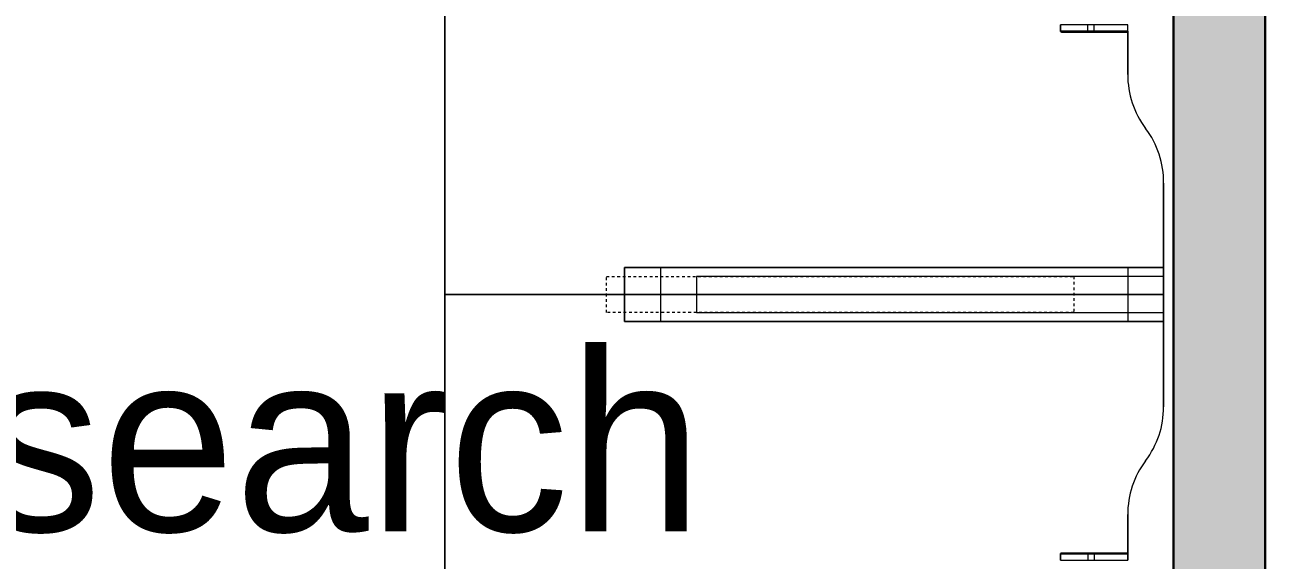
# Model space of a CAD drawing. Header units: millimetres. Extents: x 155927 to 326028, y -36033 to 97293.
# Drawn here: x 168036 to 169416, y 24607 to 25203 of the extents above; entities that cross this region are included whole.
import ezdxf

# ---------------------------------------------------------------- set-up
doc = ezdxf.new("R2010")
doc.units = ezdxf.units.MM
doc.header["$MEASUREMENT"] = 0
doc.linetypes.add('Dash', pattern=[6, 3, -3])
for name, color, linetype, lineweight in [('A-AREA-IDEN', 7, 'CONTINUOUS', 9), ('A-WALL-PATT', 7, 'CONTINUOUS', 9), ('I-FURN', 8, 'CONTINUOUS', 9), ('I-FURN-HDLN', 8, 'Dash', 9), ('I-WALL', 7, 'CONTINUOUS', 9)]:
    doc.layers.add(name, color=color, linetype=linetype, lineweight=lineweight)
doc.styles.add('Century Gothic', font='GOTHIC.TTF', dxfattribs={"height": 200})

msp = doc.modelspace()

# ---------------------------------------------------------------- hatches: boundary and pattern name
at = {"layer": 'A-WALL-PATT'}
msp.add_hatch(color=256, dxfattribs=at).paths.add_polyline_path([(169314.4, 20759.6), (169416.4, 20759.6), (169416.4, 26325.6), (169314.4, 26325.6), (169314.4, 20839.8)], flags=0)

# ---------------------------------------------------------------- linework, layer by layer
at = {"layer": 'I-FURN'}
for p, q in [((168503.4, 26302.8), (168503.4, 24902.8)), ((168503.4, 24902.8), (168503.4, 26302.8)), ((169188.6, 25203), (169188.6, 25196)), ((169188.8, 25203), (169188.6, 25203)), ((169188.6, 25203), (169188.6, 25196)), ((169188.6, 25203), (169188.6, 25196)), ((169188.8, 25196), (169188.6, 25196)), ((169188.8, 25196), (169188.8, 25203)), ((169219.1, 25203), (169188.8, 25203)), ((169219.1, 25196), (169188.8, 25196)), ((169189, 25195.2), (169189, 25195.3)), ((169189.6, 25195), (169219.9, 25195)), ((169189.6, 25195), (169219.9, 25195)), ((169219.1, 25196), (169219.1, 25203)), ((169226, 25203), (169219.1, 25203)), ((169226, 25196), (169219.1, 25196)), ((169258.5, 25195), (169219.9, 25195)), ((169219.9, 25195), (169225.4, 25195)), ((169225.4, 25195), (169262.5, 25195)), ((169226, 25196), (169226, 25203)), ((169263.4, 25203), (169226, 25203)), ((169263.4, 25196), (169226, 25196)), ((169258.5, 25196), (169258.5, 25195)), ((169262.5, 25195), (169258.5, 25195)), ((169262.5, 25195), (169262.5, 25195)), ((169263.4, 25196), (169263.4, 25203)), ((169263.4, 25147.8), (169263.4, 25196)), ((169263.4, 25196), (169263.4, 25147.8)), ((169263.5, 25196), (169263.5, 25203)), ((169303.4, 24902.8), (169303.4, 25026.7)), ((169303.4, 25026.7), (169303.4, 24902.8)), ((168703.4, 24932.8), (169303.4, 24932.8)), ((168743.4, 24932.8), (168703.4, 24932.8)), ((168703.4, 24932.8), (168703.4, 24872.8)), ((168703.4, 24872.8), (168703.4, 24932.8)), ((169263.4, 24932.8), (168743.4, 24932.8)), ((168743.4, 24932.8), (168743.4, 24872.8)), ((168743.4, 24932.8), (168743.4, 24872.8)), ((169303.4, 24932.8), (169263.4, 24932.8)), ((169263.4, 24932.8), (169263.4, 24872.8)), ((169263.4, 24932.8), (169263.4, 24922.8)), ((169303.4, 24932.8), (169303.4, 24922.8)), ((169303.4, 24932.8), (169303.4, 24872.8)), ((168783.4, 24922.8), (168783.4, 24882.8)), ((169303.4, 24922.8), (168783.4, 24922.8)), ((169303.4, 24882.8), (169303.4, 24922.8)), ((169303.4, 24902.8), (168503.4, 24902.8)), ((168503.4, 24902.8), (168503.4, 23502.8)), ((168503.4, 23502.8), (168503.4, 24902.8)), ((168503.4, 24902.8), (169303.4, 24902.8)), ((168503.4, 24902.8), (169303.4, 24902.8)), ((169303.4, 24902.8), (168503.4, 24902.8)), ((169303.4, 24777.8), (169303.4, 24902.8)), ((169303.4, 24902.8), (169303.4, 24777.8)), ((168783.4, 24882.8), (169303.4, 24882.8)), ((169263.4, 24882.8), (169263.4, 24872.8)), ((169303.4, 24882.8), (169303.4, 24872.8)), ((168703.4, 24872.8), (168743.4, 24872.8)), ((169303.4, 24872.8), (168703.4, 24872.8)), ((168743.4, 24872.8), (169263.4, 24872.8)), ((169263.4, 24872.8), (169303.4, 24872.8)), ((169263.4, 24614.1), (169263.4, 24657.8)), ((169263.4, 24657.8), (169263.4, 24614.1)), ((169188.9, 24614.9), (169189, 24614.9)), ((169219.9, 24615.1), (169189.6, 24615.1)), ((169219.9, 24615.1), (169189.6, 24615.1)), ((169219.9, 24615.1), (169258.5, 24615.1)), ((169225.4, 24615.1), (169219.9, 24615.1)), ((169262.5, 24615.1), (169225.4, 24615.1)), ((169258.5, 24615.1), (169258.5, 24614.1)), ((169258.5, 24615.1), (169262.5, 24615.1)), ((169188.6, 24614.1), (169188.6, 24607.1)), ((169188.6, 24614.1), (169188.8, 24614.1)), ((169188.6, 24614.1), (169188.6, 24607.1)), ((169188.6, 24607.1), (169188.6, 24614.1)), ((169188.6, 24607.1), (169188.8, 24607.1)), ((169188.8, 24614.1), (169219.1, 24614.1)), ((169188.8, 24614.1), (169188.8, 24607.1)), ((169188.8, 24607.1), (169219.1, 24607.1)), ((169219.1, 24614.1), (169226, 24614.1)), ((169219.1, 24614.1), (169219.1, 24607.1)), ((169219.1, 24607.1), (169226, 24607.1)), ((169226, 24614.1), (169263.4, 24614.1)), ((169226, 24614.1), (169226, 24607.1)), ((169226, 24607.1), (169263.4, 24607.1)), ((169263.4, 24614.1), (169263.4, 24607.1)), ((169263.5, 24607.1), (169263.5, 24614.1))]:
    msp.add_line(p, q, dxfattribs=at)
at = {"layer": 'I-FURN', "flags": 128}
for points in [[(169188.8, 25195.5), (169188.7, 25195.5), (169188.7, 25195.6), (169188.7, 25195.6), (169188.7, 25195.6), (169188.7, 25195.7), (169188.7, 25195.7), (169188.6, 25195.8), (169188.6, 25195.8), (169188.6, 25195.8), (169188.6, 25195.9), (169188.6, 25195.9), (169188.6, 25196), (169188.6, 25196), (169188.6, 25196)], [(169219.9, 25195), (169220, 25195), (169220.1, 25195), (169220.2, 25195), (169220.3, 25195), (169220.4, 25195), (169220.5, 25195), (169220.7, 25195), (169220.8, 25195), (169220.9, 25195), (169221, 25195), (169221.2, 25195), (169221.3, 25195), (169221.5, 25195), (169221.6, 25195), (169221.8, 25195), (169221.9, 25195), (169222.1, 25195), (169222.2, 25195), (169222.4, 25195), (169222.5, 25195), (169222.7, 25195), (169222.8, 25195), (169223, 25195), (169223.2, 25195), (169223.3, 25195), (169223.5, 25195), (169223.6, 25195), (169223.8, 25195), (169224, 25195), (169224.1, 25195), (169224.3, 25195), (169224.4, 25195), (169224.6, 25195), (169224.7, 25195), (169224.9, 25195), (169225, 25195), (169225.2, 25195), (169225.3, 25195), (169225.4, 25195)], [(169225.4, 25195), (169228.2, 25195), (169230.9, 25195), (169233.5, 25195), (169236, 25195), (169238.5, 25195), (169240.8, 25195), (169243, 25195), (169245.2, 25195), (169247.2, 25195), (169249.1, 25195), (169250.9, 25195), (169252.5, 25195), (169254.1, 25195), (169255.5, 25195), (169256.8, 25195), (169258, 25195), (169259, 25195), (169259.9, 25195), (169260.7, 25195), (169261.4, 25195), (169261.9, 25195), (169262.3, 25195), (169262.5, 25195)], [(169262.5, 25195), (169262.5, 25195), (169262.4, 25195), (169262.4, 25195), (169262.4, 25195), (169262.4, 25195), (169262.3, 25195), (169262.3, 25195), (169262.3, 25195), (169262.2, 25195), (169262.1, 25195), (169262.1, 25195), (169262, 25195), (169261.9, 25195), (169261.8, 25195), (169261.8, 25195), (169261.7, 25195), (169261.6, 25195), (169261.5, 25195), (169261.4, 25195), (169261.2, 25195), (169261.1, 25195), (169261, 25195), (169260.9, 25195), (169260.8, 25195), (169260.6, 25195), (169260.5, 25195), (169260.3, 25195), (169260.2, 25195), (169260.1, 25195), (169259.9, 25195), (169259.8, 25195), (169259.6, 25195), (169259.5, 25195), (169259.3, 25195), (169259.1, 25195), (169259, 25195), (169258.8, 25195), (169258.7, 25195), (169258.5, 25195), (169258.5, 25195)], [(169263.5, 25196), (169263.5, 25196), (169263.5, 25195.9), (169263.5, 25195.9), (169263.4, 25195.9), (169263.4, 25195.8), (169263.4, 25195.8), (169263.4, 25195.7), (169263.4, 25195.7), (169263.4, 25195.7), (169263.4, 25195.6), (169263.4, 25195.6), (169263.3, 25195.5), (169263.3, 25195.5), (169263.3, 25195.5), (169263.3, 25195.4), (169263.3, 25195.4), (169263.2, 25195.4), (169263.2, 25195.4), (169263.2, 25195.3), (169263.2, 25195.3), (169263.1, 25195.3), (169263.1, 25195.2), (169263.1, 25195.2), (169263, 25195.2), (169263, 25195.2), (169263, 25195.1), (169262.9, 25195.1), (169262.9, 25195.1), (169262.9, 25195.1), (169262.8, 25195.1), (169262.8, 25195.1), (169262.7, 25195.1), (169262.7, 25195), (169262.7, 25195), (169262.6, 25195), (169262.6, 25195), (169262.5, 25195), (169262.5, 25195), (169262.5, 25195), (169262.5, 25195)], [(169188.6, 24614.1), (169188.6, 24614.2), (169188.6, 24614.2), (169188.6, 24614.3), (169188.6, 24614.3), (169188.6, 24614.3), (169188.6, 24614.4), (169188.7, 24614.4), (169188.7, 24614.4), (169188.7, 24614.5), (169188.7, 24614.5), (169188.7, 24614.6), (169188.7, 24614.6), (169188.7, 24614.6)], [(169225.4, 24615.1), (169225.3, 24615.1), (169225.2, 24615.1), (169225, 24615.1), (169224.9, 24615.1), (169224.7, 24615.1), (169224.6, 24615.1), (169224.4, 24615.1), (169224.3, 24615.1), (169224.1, 24615.1), (169224, 24615.1), (169223.8, 24615.1), (169223.6, 24615.1), (169223.5, 24615.1), (169223.3, 24615.1), (169223.2, 24615.1), (169223, 24615.1), (169222.8, 24615.1), (169222.7, 24615.1), (169222.5, 24615.1), (169222.4, 24615.1), (169222.2, 24615.1), (169222.1, 24615.1), (169221.9, 24615.1), (169221.8, 24615.1), (169221.6, 24615.1), (169221.5, 24615.1), (169221.3, 24615.1), (169221.2, 24615.1), (169221, 24615.1), (169220.9, 24615.1), (169220.8, 24615.1), (169220.7, 24615.1), (169220.5, 24615.1), (169220.4, 24615.1), (169220.3, 24615.1), (169220.2, 24615.1), (169220.1, 24615.1), (169220, 24615.1), (169219.9, 24615.1)], [(169262.5, 24615.1), (169262.2, 24615.1), (169261.8, 24615.1), (169261.2, 24615.1), (169260.5, 24615.1), (169259.7, 24615.1), (169258.8, 24615.1), (169257.7, 24615.1), (169256.5, 24615.1), (169255.1, 24615.1), (169253.7, 24615.1), (169252.1, 24615.1), (169250.4, 24615.1), (169248.6, 24615.1), (169246.6, 24615.1), (169244.6, 24615.1), (169242.4, 24615.1), (169240.2, 24615.1), (169237.8, 24615.1), (169235.4, 24615.1), (169232.8, 24615.1), (169230.2, 24615.1), (169227.5, 24615.1), (169225.4, 24615.1)], [(169258.5, 24615.1), (169258.6, 24615.1), (169258.8, 24615.1), (169258.9, 24615.1), (169259.1, 24615.1), (169259.3, 24615.1), (169259.4, 24615.1), (169259.6, 24615.1), (169259.7, 24615.1), (169259.9, 24615.1), (169260, 24615.1), (169260.2, 24615.1), (169260.3, 24615.1), (169260.4, 24615.1), (169260.6, 24615.1), (169260.7, 24615.1), (169260.8, 24615.1), (169261, 24615.1), (169261.1, 24615.1), (169261.2, 24615.1), (169261.3, 24615.1), (169261.4, 24615.1), (169261.5, 24615.1), (169261.6, 24615.1), (169261.7, 24615.1), (169261.8, 24615.1), (169261.9, 24615.1), (169262, 24615.1), (169262.1, 24615.1), (169262.1, 24615.1), (169262.2, 24615.1), (169262.2, 24615.1), (169262.3, 24615.1), (169262.3, 24615.1), (169262.4, 24615.1), (169262.4, 24615.1), (169262.4, 24615.1), (169262.4, 24615.1), (169262.5, 24615.1), (169262.5, 24615.1)], [(169262.5, 24615.1), (169262.5, 24615.1), (169262.5, 24615.1), (169262.6, 24615.1), (169262.6, 24615.1), (169262.7, 24615.1), (169262.7, 24615.1), (169262.7, 24615.1), (169262.8, 24615.1), (169262.8, 24615.1), (169262.8, 24615.1), (169262.9, 24615), (169262.9, 24615), (169263, 24615), (169263, 24615), (169263, 24615), (169263.1, 24614.9), (169263.1, 24614.9), (169263.1, 24614.9), (169263.1, 24614.9), (169263.2, 24614.8), (169263.2, 24614.8), (169263.2, 24614.8), (169263.3, 24614.7), (169263.3, 24614.7), (169263.3, 24614.7), (169263.3, 24614.6), (169263.3, 24614.6), (169263.4, 24614.6), (169263.4, 24614.5), (169263.4, 24614.5), (169263.4, 24614.5), (169263.4, 24614.4), (169263.4, 24614.4), (169263.4, 24614.3), (169263.4, 24614.3), (169263.4, 24614.3), (169263.5, 24614.2), (169263.5, 24614.2), (169263.5, 24614.1), (169263.5, 24614.1)], [(169262.5, 24615.1), (169262.5, 24615.1), (169262.5, 24615.1)]]:
    msp.add_lwpolyline(points, dxfattribs=at)
at = {"layer": 'I-FURN'}
for centre, start, end in [((169363.4, 25147.8), 180, 216.8699), ((169363.4, 25147.8), 180, 216.8699), ((169203.4, 25027.8), 359.3744, 36.8699), ((169203.4, 25027.8), 359.3744, 36.8699), ((169203.4, 24777.8), 323.1301, 0), ((169203.4, 24777.8), 323.1301, 0), ((169363.4, 24657.8), 143.1301, 180), ((169363.4, 24657.8), 143.1301, 180)]:
    msp.add_arc(centre, 100, start, end, dxfattribs=at)
for centre, major_axis, ratio, start_param, end_param in [((169189.6, 25196), (0, -1), 0.819152, 4.712389, 6.283185), ((169219.9, 25196), (0, -1), 0.819152, 4.712389, 6.283185), ((169225.4, 25196), (0, -1), 0.56467, 0, 1.570796), ((169262.5, 25196), (0, -1), 0.998113, 0, 1.570796), ((169189.6, 24614.1), (0, 1), 0.819152, 0, 1.570796), ((169219.9, 24614.1), (0, -1), 0.819152, 3.141593, 4.712389), ((169225.4, 24614.1), (0, -1), 0.56467, 1.570796, 3.141593), ((169262.5, 24614.1), (0, -1), 0.998113, 1.570796, 3.141593)]:
    msp.add_ellipse(centre, major_axis=major_axis, ratio=ratio, start_param=start_param, end_param=end_param, dxfattribs=at)
at = {"layer": 'I-FURN-HDLN'}
for p, q in [((168683.4, 24882.8), (168683.4, 24922.8)), ((168683.4, 24922.8), (169203.4, 24922.8)), ((169203.4, 24922.8), (169203.4, 24882.8)), ((169203.4, 24882.8), (168683.4, 24882.8))]:
    msp.add_line(p, q, dxfattribs=at)
at = {"layer": 'I-WALL', "lineweight": 30}
for p, q in [((169314.4, 26325.6), (169314.4, 20759.6)), ((169416.4, 20759.6), (169416.4, 26325.6))]:
    msp.add_line(p, q, dxfattribs=at)

# ---------------------------------------------------------------- texts
at = {"layer": 'A-AREA-IDEN', "style": 'Century Gothic'}
msp.add_text('4P PHD Research', height=200, dxfattribs=at).set_placement((166605, 24639.2))

doc.saveas('drawing.dxf')
